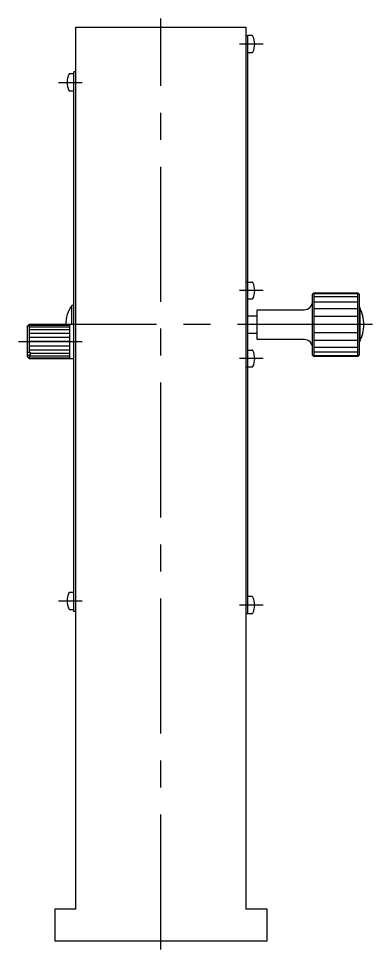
# Model space of a CAD drawing. Extents: x -162 to 374, y -267 to 197.
# Drawn here: x 290.3 to 373.6, y -147 to 72 of the extents above; entities that cross this region are included whole.
import ezdxf

# ---------------------------------------------------------------- set-up
doc = ezdxf.new("R2010")
doc.units = 0
doc.linetypes.add('CENTER', pattern=[50.8, 31.75, -6.35, 6.35, -6.35])
doc.layers.get('0').update_dxf_attribs({"linetype": 'CONTINUOUS'})
doc.layers.add('CENTER', color=1, linetype='CONTINUOUS')

msp = doc.modelspace()

# ---------------------------------------------------------------- linework, layer by layer
at = {"color": 7, "linetype": 'CONTINUOUS'}
for p, q in [((303.77, -70), (303.77, 70)), ((303.77, -137.5), (303.77, 70)), ((303.77, 70), (343.77, 70)), ((303.77, 70), (343.77, 70)), ((343.77, 70), (343.77, -70)), ((343.77, 70), (343.77, -137.5)), ((343.77, 68), (344.27, 68)), ((344.27, -68), (344.27, 68)), ((345.26, 68), (344.27, 68)), ((344.27, 64), (345.26, 64)), ((303.27, -67.5), (303.27, 59.5)), ((303.77, 59.5), (303.27, 59.5)), ((303.27, 59), (302.28, 59)), ((302.28, 55), (303.27, 55)), ((343.77, 10), (344.27, 10)), ((344.27, 10), (345.26, 10)), ((359.77, 7.5), (359.47, 7.2)), ((359.47, -7.2), (359.47, 7.2)), ((359.77, 7.5), (359.77, -7.5)), ((359.77, 7.5), (370.17, 7.5)), ((370.17, 7.24), (359.77, 7.24)), ((370.17, -7.5), (370.17, 7.5)), ((370.17, 7.5), (370.47, 7.2)), ((370.47, 7.2), (370.47, -7.2)), ((303.27, 4.5), (302.77, 4.5)), ((302.77, 0), (302.77, 4.5)), ((345.26, 6), (344.27, 6)), ((370.17, 6.5), (359.77, 6.5)), ((370.17, 5.3), (359.77, 5.3)), ((346.47, 3.5), (357.47, 3.5)), ((346.47, -3.5), (346.47, 3.5)), ((370.17, 3.75), (359.77, 3.75)), ((370.47, 4), (370.57, 4)), ((370.57, 4), (370.57, -4)), ((292.27, -0.5), (292.77, 0)), ((292.77, 0), (292.77, -6.53)), ((303.27, 0), (292.77, 0)), ((302.27, 0), (302.27, -8)), ((346.47, 2), (344.27, 2)), ((370.17, 1.94), (359.77, 1.94)), ((370.17, 0), (359.77, 0)), ((292.27, -0.5), (292.27, -7.5)), ((292.77, -0.14), (302.27, -0.14)), ((292.77, -0.54), (302.27, -0.54)), ((292.77, -1.17), (302.27, -1.17)), ((292.77, -2), (302.27, -2)), ((344.27, -2), (346.47, -2)), ((370.17, -1.94), (359.77, -1.94)), ((292.77, -2.96), (302.27, -2.96)), ((302.27, -4), (292.77, -4)), ((357.47, -3.5), (346.47, -3.5)), ((370.17, -3.75), (359.77, -3.75)), ((370.57, -4), (370.47, -4)), ((293.07, -6.53), (292.27, -6.53)), ((302.27, -5.04), (292.77, -5.04)), ((302.27, -6), (292.77, -6)), ((293.07, -7.1), (293.07, -6.53)), ((344.27, -6), (345.26, -6)), ((359.77, -5.3), (370.17, -5.3)), ((370.17, -6.5), (359.77, -6.5)), ((292.27, -7.1), (293.07, -7.1)), ((292.77, -8), (292.27, -7.5)), ((292.77, -7.1), (292.77, -8)), ((302.27, -7.46), (292.77, -7.46)), ((302.27, -7.86), (292.77, -7.86)), ((292.77, -8), (303.27, -8)), ((302.27, -6.83), (293.07, -6.83)), ((359.77, -7.5), (359.47, -7.2)), ((359.77, -7.24), (370.17, -7.24)), ((370.17, -7.5), (359.77, -7.5)), ((370.17, -7.5), (370.47, -7.2)), ((343.77, -10), (344.27, -10)), ((345.26, -10), (344.27, -10)), ((303.27, -63), (302.28, -63)), ((345.26, -64), (344.27, -64)), ((302.28, -67), (303.27, -67)), ((303.77, -67.5), (303.27, -67.5)), ((343.77, -68), (344.27, -68)), ((344.27, -68), (345.26, -68)), ((303.77, -137.5), (298.77, -137.5)), ((298.77, -137.5), (298.77, -145)), ((348.77, -137.5), (343.77, -137.5)), ((348.77, -145), (348.77, -137.5)), ((298.77, -145), (348.77, -145))]:
    msp.add_line(p, q, dxfattribs=at)
for centre, radius, start, end in [((345.26, 67.8), 0.2, 25.6716, 90), ((341.51, 66), 4.35, 334.3284, 25.6716), ((345.26, 64.2), 0.2, 270, 334.3284), ((306.02, 57), 4.35, 154.3284, 205.6716), ((302.28, 58.8), 0.2, 90, 154.3284), ((302.28, 55.2), 0.2, 205.6716, 270), ((345.26, 9.8), 0.2, 25.6716, 90), ((341.51, 8), 4.35, 334.3284, 25.6716), ((309.38, 0), 8, 145.7711, 180), ((345.26, 6.2), 0.2, 270, 334.3284), ((357.47, 5.5), 2, 270, 0), ((363.07, 0), 8.5, 0, 28.0725), ((363.07, 0), 8.5, 331.9275, 0), ((357.47, -5.5), 2, 0, 90), ((345.26, -6.2), 0.2, 25.6716, 90), ((341.51, -8), 4.35, 334.3284, 25.6716), ((345.26, -9.8), 0.2, 270, 334.3284), ((306.02, -65), 4.35, 154.3284, 205.6716), ((302.28, -63.2), 0.2, 90, 154.3284), ((345.26, -64.2), 0.2, 25.6716, 90), ((341.51, -66), 4.35, 334.3284, 25.6716), ((302.28, -66.8), 0.2, 205.6716, 270), ((345.26, -67.8), 0.2, 270, 334.3284)]:
    msp.add_arc(centre, radius, start, end, dxfattribs=at)
at = {"layer": 'CENTER', "color": 1, "linetype": 'CENTER'}
for p, q in [((323.77, -147), (323.77, 72)), ((347.87, 66), (342.27, 66)), ((299.67, 57), (305.27, 57)), ((347.87, 8), (342.27, 8)), ((373.57, 0), (299.38, 0)), ((290.27, -4), (305.27, -4)), ((347.87, -8), (342.27, -8)), ((299.67, -65), (305.27, -65)), ((347.87, -66), (342.27, -66))]:
    msp.add_line(p, q, dxfattribs=at)

doc.saveas('drawing.dxf')
